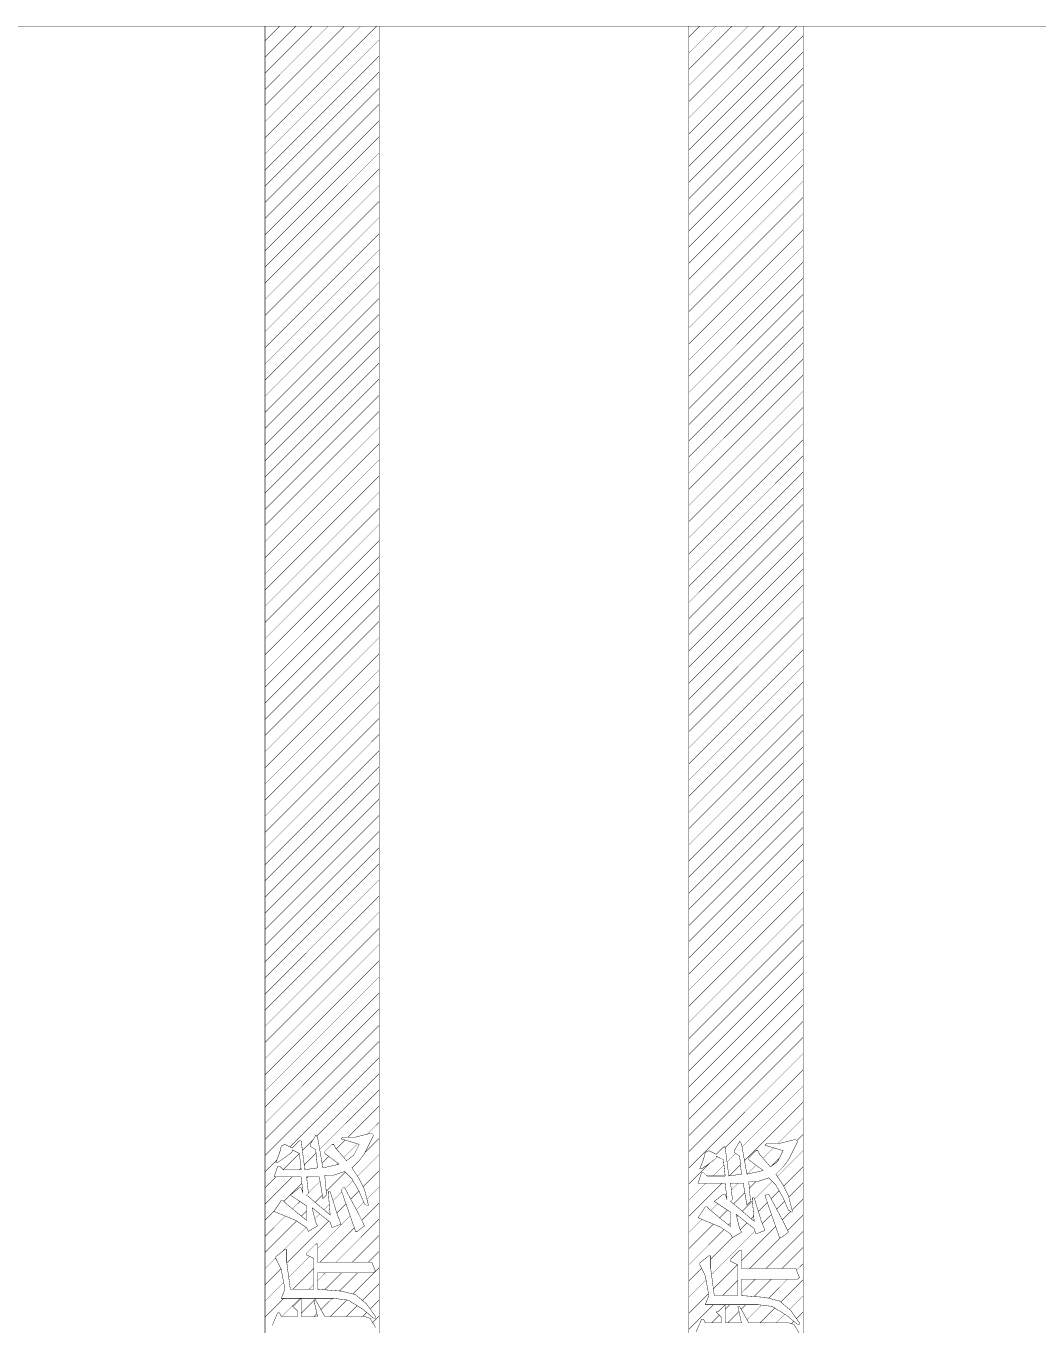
# Model space of a CAD drawing. Header units: millimetres. Extents: x 3362 to 3827, y -139 to 191.
# Drawn here: x 3458.38 to 3464.62, y 118.98 to 126.98 of the extents above; entities that cross this region are included whole.
import ezdxf

# ---------------------------------------------------------------- set-up
doc = ezdxf.new("R2010")
doc.units = ezdxf.units.MM
doc.header["$LTSCALE"] = 23.1
doc.layers.get('0').update_dxf_attribs({"linetype": 'CONTINUOUS'})

# ---------------------------------------------------------------- blocks, each defined once
blk = doc.blocks.new('PAD_R1')
at = {"const_width": 0.5}
blk.add_lwpolyline([(0.25, 0, 1), (-0.25, 0, 1)], format="xyb", close=True, dxfattribs=at)

msp = doc.modelspace()

# ---------------------------------------------------------------- linework, layer by layer
at = {"const_width": 0.00254}
for points in [[(3468.598, 126.9833), (3437.3405, 126.9833)], [(3464.168, 126.9833), (3458.8512, 126.9833)], [(3459.8512, 126.9833), (3459.8512, 113.3834)], [(3459.8512, 113.3834), (3459.8512, 126.9833)], [(3460.5396, 126.9833), (3459.8512, 126.2949)], [(3460.44, 126.9833), (3459.8512, 126.3945)], [(3460.3404, 126.9833), (3459.8512, 126.4941)], [(3460.2409, 126.9833), (3459.8512, 126.5936)], [(3460.1413, 126.9833), (3459.8512, 126.6932)], [(3460.0417, 126.9833), (3459.8512, 126.7928)], [(3459.9422, 126.9833), (3459.8512, 126.8923)], [(3460.5546, 126.9833), (3460.5546, 113.3834)], [(3460.5546, 126.9833), (3460.5546, 113.3834)], [(3462.4647, 113.3834), (3462.4647, 126.9833)], [(3462.4647, 113.3834), (3462.4647, 126.9833)], [(3463.1281, 126.9833), (3462.4647, 126.3198)], [(3463.0285, 126.9833), (3462.4647, 126.4194)], [(3462.929, 126.9833), (3462.4647, 126.519)], [(3462.8294, 126.9833), (3462.4647, 126.6185)], [(3462.7298, 126.9833), (3462.4647, 126.7181)], [(3462.6303, 126.9833), (3462.4647, 126.8177)], [(3462.5307, 126.9833), (3462.4647, 126.9172)], [(3463.168, 126.9833), (3463.168, 113.3834)], [(3463.168, 113.3834), (3463.168, 126.9833)], [(3460.5546, 126.8987), (3459.8512, 126.1956)], [(3463.168, 126.9236), (3462.4647, 126.2203)], [(3463.168, 126.824), (3462.4647, 126.1207)], [(3460.5546, 126.7994), (3459.8512, 126.0961)], [(3460.5546, 126.6998), (3459.8512, 125.9965)], [(3463.168, 126.7244), (3462.4647, 126.0211)], [(3460.5546, 126.6002), (3459.8512, 125.8969)], [(3463.168, 126.6249), (3462.4647, 125.9216)], [(3460.5546, 126.5007), (3459.8512, 125.7973)], [(3463.168, 126.5253), (3462.4647, 125.822)], [(3463.168, 126.4257), (3462.4647, 125.7224)], [(3460.5546, 126.4011), (3459.8512, 125.6978)], [(3460.5546, 126.3015), (3459.8512, 125.5982)], [(3463.168, 126.3262), (3462.4647, 125.6228)], [(3460.5546, 126.202), (3459.8512, 125.4986)], [(3463.168, 126.2266), (3462.4647, 125.5233)], [(3460.5546, 126.1024), (3459.8512, 125.3991)], [(3463.168, 126.127), (3462.4647, 125.4237)], [(3463.168, 126.0275), (3462.4647, 125.3241)], [(3460.5546, 126.0028), (3459.8512, 125.2995)], [(3460.5546, 125.9033), (3459.8512, 125.1999)], [(3463.168, 125.9279), (3462.4647, 125.2246)], [(3460.5546, 125.8037), (3459.8512, 125.1004)], [(3463.168, 125.8283), (3462.4647, 125.125)], [(3460.5546, 125.7041), (3459.8512, 125.0008)], [(3463.168, 125.7288), (3462.4647, 125.0254)], [(3463.168, 125.6292), (3462.4647, 124.9259)], [(3460.5546, 125.6046), (3459.8512, 124.9012)], [(3463.168, 125.5296), (3462.4647, 124.8263)], [(3460.5546, 125.505), (3459.8512, 124.8017)], [(3460.5546, 125.4054), (3459.8512, 124.7021)], [(3463.168, 125.4301), (3462.4647, 124.7267)], [(3460.5546, 125.3059), (3459.8512, 124.6025)], [(3463.168, 125.3305), (3462.4647, 124.6272)], [(3463.168, 125.2309), (3462.4647, 124.5276)], [(3460.5546, 125.2063), (3459.8512, 124.503)], [(3463.168, 125.1314), (3462.4647, 124.428)], [(3460.5546, 125.1067), (3459.8512, 124.4034)], [(3460.5546, 125.0072), (3459.8512, 124.3038)], [(3463.168, 125.0318), (3462.4647, 124.3285)], [(3460.5546, 124.9076), (3459.8512, 124.2043)], [(3463.168, 124.9322), (3462.4647, 124.2292)], [(3460.5546, 124.808), (3459.8512, 124.1047)], [(3463.168, 124.8329), (3462.4647, 124.1296)], [(3463.168, 124.7333), (3462.4647, 124.03)], [(3460.5546, 124.7084), (3459.8512, 124.0051)], [(3460.5546, 124.6089), (3459.8512, 123.9056)], [(3463.168, 124.6338), (3462.4647, 123.9304)], [(3460.5546, 124.5093), (3459.8512, 123.806)], [(3463.168, 124.5342), (3462.4647, 123.8309)], [(3460.5546, 124.4097), (3459.8512, 123.7064)], [(3463.168, 124.4346), (3462.4647, 123.7313)], [(3463.168, 124.3351), (3462.4647, 123.6317)], [(3460.5546, 124.3102), (3459.8512, 123.6069)], [(3460.5546, 124.2106), (3459.8512, 123.5073)], [(3463.168, 124.2355), (3462.4647, 123.5322)], [(3460.5546, 124.111), (3459.8512, 123.4077)], [(3463.168, 124.1359), (3462.4647, 123.4326)], [(3460.5546, 124.0115), (3459.8512, 123.3081)], [(3463.168, 124.0364), (3462.4647, 123.333)], [(3463.168, 123.9368), (3462.4647, 123.2335)], [(3460.5546, 123.9119), (3459.8512, 123.2086)], [(3460.5546, 123.8123), (3459.8512, 123.109)], [(3463.168, 123.8372), (3462.4647, 123.1339)], [(3460.5546, 123.7128), (3459.8512, 123.0094)], [(3463.168, 123.7377), (3462.4647, 123.0343)], [(3460.5546, 123.6132), (3459.8512, 122.9099)], [(3463.168, 123.6381), (3462.4647, 122.9348)], [(3463.168, 123.5385), (3462.4647, 122.8352)], [(3460.5546, 123.5136), (3459.8512, 122.8106)], [(3460.5546, 123.4143), (3459.8512, 122.711)], [(3463.168, 123.439), (3462.4647, 122.7356)], [(3460.5546, 123.3148), (3459.8512, 122.6114)], [(3463.168, 123.3394), (3462.4647, 122.6361)], [(3460.5546, 123.2152), (3459.8512, 122.5119)], [(3463.168, 123.2398), (3462.4647, 122.5365)], [(3463.168, 123.1403), (3462.4647, 122.4369)], [(3460.5546, 123.1156), (3459.8512, 122.4123)], [(3460.5546, 123.016), (3459.8512, 122.3127)], [(3463.168, 123.0407), (3462.4647, 122.3374)], [(3460.5546, 122.9165), (3459.8512, 122.2132)], [(3463.168, 122.9411), (3462.4647, 122.2378)], [(3460.5546, 122.8169), (3459.8512, 122.1136)], [(3463.168, 122.8415), (3462.4647, 122.1382)], [(3463.168, 122.742), (3462.4647, 122.0387)], [(3460.5546, 122.7173), (3459.8512, 122.014)], [(3460.5546, 122.6178), (3459.8512, 121.9144)], [(3463.168, 122.6424), (3462.4647, 121.9391)], [(3460.5546, 122.5182), (3459.8512, 121.8149)], [(3463.168, 122.5428), (3462.4647, 121.8395)], [(3460.5546, 122.4186), (3459.8512, 121.7153)], [(3463.168, 122.4433), (3462.4647, 121.74)], [(3463.168, 122.3437), (3462.4647, 121.6404)], [(3460.5546, 122.3191), (3459.8512, 121.6157)], [(3460.5546, 122.2195), (3459.8512, 121.5162)], [(3463.168, 122.2441), (3462.4647, 121.5408)], [(3460.5546, 122.1199), (3459.8512, 121.4166)], [(3463.168, 122.1446), (3462.4647, 121.4412)], [(3460.5546, 122.0204), (3459.8512, 121.317)], [(3463.168, 122.045), (3462.4647, 121.3417)], [(3463.168, 121.9454), (3462.4647, 121.2421)], [(3460.5546, 121.9208), (3459.8512, 121.2175)], [(3463.168, 121.8459), (3462.4647, 121.1425)], [(3460.5546, 121.8212), (3459.8512, 121.1179)], [(3460.5546, 121.7217), (3459.8512, 121.0183)], [(3463.168, 121.7463), (3462.4647, 121.043)], [(3460.5546, 121.6221), (3459.8512, 120.9188)], [(3463.168, 121.6467), (3462.4647, 120.9434)], [(3463.168, 121.5472), (3462.4647, 120.8438)], [(3460.5546, 121.5225), (3459.8512, 120.8192)], [(3463.168, 121.4476), (3462.4647, 120.7445)], [(3460.5546, 121.423), (3459.8512, 120.7196)], [(3460.5546, 121.3234), (3459.8512, 120.6201)], [(3463.168, 121.3483), (3462.4647, 120.645)], [(3460.5546, 121.2238), (3459.8512, 120.5205)], [(3463.168, 121.2487), (3462.4647, 120.5454)], [(3463.168, 121.1491), (3462.4647, 120.4458)], [(3460.5546, 121.1243), (3459.8512, 120.4209)], [(3463.168, 121.0496), (3462.4647, 120.3463)], [(3460.5546, 121.0247), (3459.8512, 120.3214)], [(3460.5546, 120.9251), (3459.8512, 120.2218)], [(3463.168, 120.95), (3462.4647, 120.2467)], [(3460.5546, 120.8256), (3459.8512, 120.1222)], [(3463.168, 120.8504), (3462.4647, 120.1471)], [(3460.5546, 120.726), (3459.8512, 120.0227)], [(3463.168, 120.7509), (3462.4647, 120.0475)], [(3463.168, 120.6513), (3462.4647, 119.948)], [(3460.5546, 120.6264), (3460.0049, 120.0768)], [(3460.5546, 120.5268), (3460.1698, 120.142)], [(3463.168, 120.5517), (3462.6884, 120.0722)], [(3460.5546, 120.4273), (3460.1883, 120.0613)], [(3463.168, 120.4522), (3462.7921, 120.0765)], [(3460.5546, 120.3277), (3460.3638, 120.137)], [(3463.168, 120.3526), (3462.807, 119.9917)], [(3463.168, 120.253), (3463.013, 120.0981)], [(3460.5546, 120.2281), (3460.4812, 120.155)], [(3459.9518, 120.0811), (3459.9742, 120.0923)], [(3459.9742, 120.0923), (3460.0186, 120.0699)], [(3460.0186, 120.0699), (3460.0633, 120.1146)], [(3460.0633, 120.1146), (3460.0745, 120.1146)], [(3460.0745, 120.1146), (3460.0969, 119.936)], [(3460.1459, 120.1184), (3460.0821, 120.0544)], [(3460.1304, 120.0923), (3460.1639, 120.1481)], [(3460.1304, 120.0811), (3460.1304, 120.0923)], [(3460.1639, 120.1481), (3460.1751, 120.137)], [(3460.1751, 120.137), (3460.2086, 119.9472)], [(3460.2195, 120.0475), (3460.2643, 120.0923)], [(3460.2643, 120.0923), (3460.2754, 120.0923)], [(3460.2754, 120.0923), (3460.2866, 120.0699)], [(3460.345, 120.1184), (3460.2914, 120.0646)], [(3460.3201, 120.1258), (3460.3313, 120.137)], [(3460.4319, 120.0923), (3460.3201, 120.1258)], [(3460.3313, 120.137), (3460.4095, 120.137)], [(3460.4217, 120.0953), (3460.3371, 120.011)], [(3460.3984, 120.0252), (3460.4319, 120.0923)], [(3460.4095, 120.137), (3460.4987, 120.1593)], [(3460.521, 120.1481), (3460.4652, 120.0364)], [(3460.5546, 120.1286), (3460.4682, 120.0422)], [(3460.4987, 120.1593), (3460.5099, 120.1593)], [(3460.5099, 120.1593), (3460.521, 120.1481)], [(3462.7438, 120.0534), (3462.7771, 120.1093)], [(3462.7771, 120.1093), (3462.7882, 120.0981)], [(3462.7882, 120.0981), (3462.8218, 119.9084)], [(3462.9335, 120.0869), (3462.9447, 120.0981)], [(3463.045, 120.0534), (3462.9335, 120.0869)], [(3462.9447, 120.0981), (3463.0227, 120.0981)], [(3463.0227, 120.0981), (3463.1121, 120.1204)], [(3463.1344, 120.1093), (3463.0786, 119.9978)], [(3463.1121, 120.1204), (3463.1233, 120.1204)], [(3463.1233, 120.1204), (3463.1344, 120.1093)], [(3463.168, 120.1535), (3463.1291, 120.1146)], [(3459.9183, 119.9807), (3459.9407, 120.0364)], [(3459.9407, 120.0364), (3459.9518, 120.0811)], [(3460.0075, 120.0364), (3459.963, 120.0031)], [(3460.0633, 120.0359), (3459.9638, 119.936)], [(3460.0186, 120.0475), (3460.0075, 120.0364)], [(3460.0633, 120.0364), (3460.0186, 120.0587)], [(3460.0186, 120.0587), (3460.0186, 120.0475)], [(3460.0745, 119.936), (3460.0633, 120.0364)], [(3460.166, 120.0387), (3460.0931, 119.966)], [(3460.1639, 120.0587), (3460.1304, 120.0811)], [(3460.1751, 119.9472), (3460.1639, 120.0587)], [(3460.2447, 120.0178), (3460.2033, 119.9764)], [(3460.2195, 120.0364), (3460.2195, 120.0475)], [(3460.309, 119.9696), (3460.2195, 120.0364)], [(3460.2866, 120.0699), (3460.3537, 119.9919)], [(3460.3537, 119.9919), (3460.3984, 120.0252)], [(3460.5546, 120.029), (3460.4212, 119.8959)], [(3460.4652, 120.0364), (3460.4319, 119.9919)], [(3462.5538, 119.9978), (3462.565, 120.0422)], [(3462.565, 120.0422), (3462.5873, 120.0534)], [(3462.5873, 120.0534), (3462.632, 120.031)], [(3462.632, 120.0089), (3462.6209, 119.9978)], [(3462.632, 120.031), (3462.6767, 120.0757)], [(3462.6767, 119.9978), (3462.632, 120.0199)], [(3462.632, 120.0199), (3462.632, 120.0089)], [(3462.6348, 120.0186), (3462.632, 120.0158)], [(3462.6767, 120.0757), (3462.6879, 120.0757)], [(3462.6879, 120.0757), (3462.7103, 119.8972)], [(3462.7524, 120.0366), (3462.6993, 119.9835)], [(3462.7438, 120.0422), (3462.7438, 120.0534)], [(3462.7771, 120.0199), (3462.7438, 120.0422)], [(3462.7882, 119.9084), (3462.7771, 120.0199)], [(3462.833, 120.0089), (3462.8777, 120.0534)], [(3462.833, 119.9978), (3462.833, 120.0089)], [(3462.8777, 120.0534), (3462.8888, 120.0534)], [(3462.8888, 120.0534), (3462.9, 120.031)], [(3462.9, 120.031), (3462.9671, 119.9531)], [(3462.9861, 120.0712), (3462.9213, 120.0064)], [(3463.0222, 120.0077), (3462.9691, 119.9546)], [(3463.168, 120.0539), (3463.0092, 119.8951)], [(3463.0115, 119.9866), (3463.045, 120.0534)], [(3459.9247, 119.9965), (3459.8512, 119.9231)], [(3459.9071, 119.8913), (3459.9295, 119.9584)], [(3459.9295, 119.9807), (3459.9183, 119.9807)], [(3459.963, 120.0031), (3459.9295, 119.9807)], [(3459.9295, 119.9584), (3459.9407, 119.9584)], [(3459.9407, 119.9584), (3459.963, 119.936)], [(3459.963, 119.936), (3460.0745, 119.936)], [(3460.0735, 119.9462), (3460.0631, 119.936)], [(3460.0969, 119.936), (3460.1751, 119.9472)], [(3460.1748, 119.9482), (3460.1738, 119.947)], [(3460.2086, 119.9472), (3460.309, 119.9696)], [(3460.3425, 119.9249), (3460.2754, 119.9025)], [(3460.3013, 119.9752), (3460.2919, 119.9658)], [(3460.3872, 119.8802), (3460.3425, 119.9249)], [(3460.4319, 119.9919), (3460.3872, 119.9472)], [(3460.3872, 119.9472), (3460.4319, 119.8802)], [(3460.5546, 119.9297), (3460.4563, 119.8311)], [(3462.5929, 119.9767), (3462.4647, 119.8484)], [(3462.5315, 119.9419), (3462.5538, 119.9978)], [(3462.5426, 119.9419), (3462.5315, 119.9419)], [(3462.5762, 119.9642), (3462.5426, 119.9419)], [(3462.6209, 119.9978), (3462.5762, 119.9642)], [(3462.6803, 119.9645), (3462.613, 119.8972)], [(3462.6879, 119.8972), (3462.6767, 119.9978)], [(3462.7824, 119.967), (3462.7128, 119.8977)], [(3462.8218, 119.9084), (3462.9224, 119.9307)], [(3462.8784, 119.9635), (3462.8236, 119.9089)], [(3462.9224, 119.9307), (3462.833, 119.9978)], [(3462.9671, 119.9531), (3463.0115, 119.9866)], [(3463.045, 119.9531), (3463.0003, 119.9084)], [(3463.0786, 119.9978), (3463.045, 119.9531)], [(3463.168, 119.9543), (3463.0483, 119.8347)], [(3460.0186, 119.8913), (3459.8512, 119.724)], [(3459.9191, 119.8913), (3459.8512, 119.8235)], [(3460.0745, 119.8913), (3459.9071, 119.8913)], [(3460.0788, 119.8522), (3459.9678, 119.7412)], [(3460.0857, 119.7908), (3460.0745, 119.8913)], [(3460.1863, 119.8913), (3460.108, 119.8913)], [(3460.108, 119.8913), (3460.1192, 119.7908)], [(3460.1182, 119.8913), (3460.1091, 119.8822)], [(3460.1906, 119.8644), (3460.119, 119.7928)], [(3460.2086, 119.7575), (3460.1863, 119.8913)], [(3460.2195, 119.9025), (3460.2307, 119.7796)], [(3460.2754, 119.9025), (3460.2195, 119.9025)], [(3460.2289, 119.9025), (3460.2203, 119.8941)], [(3460.3465, 119.9208), (3460.2287, 119.8029)], [(3460.3938, 119.8685), (3460.345, 119.8195)], [(3460.4319, 119.8019), (3460.3872, 119.8802)], [(3460.4319, 119.8802), (3460.4652, 119.8131)], [(3462.5683, 119.8525), (3462.4647, 119.7488)], [(3462.6679, 119.8525), (3462.4647, 119.6493)], [(3462.5203, 119.8525), (3462.5426, 119.9195)], [(3462.6879, 119.8525), (3462.5203, 119.8525)], [(3462.5426, 119.9195), (3462.5538, 119.9195)], [(3462.5538, 119.9195), (3462.5762, 119.8972)], [(3462.5762, 119.8972), (3462.6879, 119.8972)], [(3462.6991, 119.7521), (3462.6879, 119.8525)], [(3462.7103, 119.8972), (3462.7882, 119.9084)], [(3462.7994, 119.8525), (3462.7214, 119.8525)], [(3462.7214, 119.8525), (3462.7326, 119.7521)], [(3462.7674, 119.8525), (3462.726, 119.8111)], [(3462.8218, 119.7186), (3462.7994, 119.8525)], [(3462.8888, 119.8637), (3462.833, 119.8637)], [(3462.833, 119.8637), (3462.8441, 119.741)], [(3462.8782, 119.8637), (3462.8368, 119.8223)], [(3462.978, 119.8639), (3462.869, 119.7549)], [(3462.9559, 119.886), (3462.8888, 119.8637)], [(3463.0003, 119.8413), (3462.9559, 119.886)], [(3463.0003, 119.9084), (3463.045, 119.8413)], [(3463.168, 119.8548), (3463.0803, 119.7671)], [(3460.0075, 119.7796), (3460.0633, 119.8243)], [(3460.108, 119.7128), (3460.0075, 119.7796)], [(3460.0633, 119.8243), (3460.0745, 119.8243)], [(3460.0745, 119.8243), (3460.0857, 119.7908)], [(3460.1192, 119.7908), (3460.108, 119.7796)], [(3460.108, 119.7796), (3460.2531, 119.6569)], [(3460.2048, 119.7791), (3460.1609, 119.7349)], [(3460.2307, 119.7796), (3460.2086, 119.7575)], [(3460.2419, 119.8019), (3460.2531, 119.8019)], [(3460.2419, 119.7908), (3460.2419, 119.8019)], [(3460.2531, 119.6569), (3460.2419, 119.7908)], [(3460.2531, 119.8019), (3460.2978, 119.6569)], [(3460.325, 119.7994), (3460.2706, 119.7453)], [(3460.3201, 119.8131), (3460.3313, 119.8243)], [(3460.4095, 119.5563), (3460.3201, 119.8131)], [(3460.3313, 119.8243), (3460.3425, 119.8243)], [(3460.3425, 119.8243), (3460.4319, 119.6569)], [(3460.4301, 119.805), (3460.3796, 119.7547)], [(3460.4652, 119.724), (3460.4319, 119.8019)], [(3460.4652, 119.8131), (3460.4875, 119.724)], [(3460.5546, 119.8301), (3460.4799, 119.7552)], [(3462.6209, 119.741), (3462.6767, 119.7854)], [(3462.6767, 119.7854), (3462.6879, 119.7854)], [(3462.6879, 119.7854), (3462.6991, 119.7521)], [(3462.6958, 119.7808), (3462.691, 119.776)], [(3462.8091, 119.7946), (3462.7397, 119.7252)], [(3462.9335, 119.7745), (3462.9447, 119.7854)], [(3463.0227, 119.5177), (3462.9335, 119.7745)], [(3462.9447, 119.7854), (3462.9559, 119.7854)], [(3462.9559, 119.7854), (3463.045, 119.618)], [(3463.0202, 119.8068), (3462.9709, 119.7572)], [(3463.045, 119.7633), (3463.0003, 119.8413)], [(3463.045, 119.8413), (3463.0786, 119.7745)], [(3463.0786, 119.7745), (3463.1009, 119.6851)], [(3459.9071, 119.6792), (3459.9518, 119.7463)], [(3459.9518, 119.7463), (3459.963, 119.7463)], [(3459.963, 119.7463), (3459.9851, 119.724)], [(3459.9851, 119.724), (3460.108, 119.6234)], [(3460.0666, 119.7402), (3460.0209, 119.6947)], [(3460.108, 119.6234), (3460.108, 119.7128)], [(3460.2531, 119.6122), (3460.1416, 119.7016)], [(3460.1416, 119.7016), (3460.1639, 119.6122)], [(3460.2477, 119.7222), (3460.2147, 119.6894)], [(3460.3506, 119.7255), (3460.294, 119.6691)], [(3460.4603, 119.7356), (3460.4144, 119.6897)], [(3460.5546, 119.7306), (3460.4481, 119.6241)], [(3460.4875, 119.7128), (3460.4652, 119.724)], [(3460.4875, 119.724), (3460.4875, 119.7128)], [(3462.5203, 119.6404), (3462.565, 119.7074)], [(3462.565, 119.7074), (3462.5762, 119.7074)], [(3462.5762, 119.7074), (3462.5985, 119.6851)], [(3462.5985, 119.6851), (3462.7214, 119.5845)], [(3462.6419, 119.727), (3462.5993, 119.6843)], [(3462.7214, 119.6739), (3462.6209, 119.741)], [(3462.7016, 119.6871), (3462.6541, 119.6396)], [(3462.7326, 119.7521), (3462.7214, 119.741)], [(3462.7214, 119.741), (3462.8665, 119.618)], [(3462.8561, 119.7422), (3462.7936, 119.6798)], [(3462.8441, 119.741), (3462.8218, 119.7186)], [(3462.8553, 119.7633), (3462.8665, 119.7633)], [(3462.8553, 119.7521), (3462.8553, 119.7633)], [(3462.8665, 119.618), (3462.8553, 119.7521)], [(3462.8665, 119.7633), (3462.9112, 119.618)], [(3462.9475, 119.7339), (3462.8924, 119.6787)], [(3463.0544, 119.7412), (3463.0054, 119.6925)], [(3463.0786, 119.6851), (3463.045, 119.7633)], [(3463.1009, 119.6739), (3463.0786, 119.6851)], [(3463.168, 119.7552), (3463.1004, 119.6876)], [(3463.1009, 119.6851), (3463.1009, 119.6739)], [(3459.9092, 119.6826), (3459.8512, 119.6244)], [(3459.9765, 119.6503), (3459.8512, 119.5248)], [(3460.0461, 119.6201), (3459.8512, 119.4252)], [(3460.041, 119.6234), (3459.9071, 119.6792)], [(3460.2444, 119.6193), (3459.9859, 119.361)], [(3460.108, 119.5787), (3460.041, 119.6234)], [(3460.108, 119.682), (3460.0758, 119.6498)], [(3460.1891, 119.6635), (3460.1586, 119.6333)], [(3460.1639, 119.6122), (3460.1751, 119.5898)], [(3460.3763, 119.6518), (3460.1751, 119.4504)], [(3460.2643, 119.5787), (3460.2531, 119.6122)], [(3460.5546, 119.631), (3460.2904, 119.3666)], [(3460.2978, 119.6569), (3460.3201, 119.601)], [(3460.4319, 119.6569), (3460.4652, 119.5898)], [(3462.5452, 119.6302), (3462.4647, 119.5497)], [(3462.6544, 119.5845), (3462.5203, 119.6404)], [(3462.7214, 119.6074), (3462.7087, 119.5949)], [(3462.7214, 119.5845), (3462.7214, 119.6739)], [(3462.8665, 119.5733), (3462.7547, 119.6627)], [(3462.7547, 119.6627), (3462.7771, 119.5733)], [(3462.7669, 119.6531), (3462.7593, 119.6452)], [(3462.8223, 119.6086), (3462.7804, 119.567)], [(3462.8637, 119.6503), (3462.8477, 119.634)], [(3462.9112, 119.618), (3462.9335, 119.5622)], [(3462.9732, 119.6599), (3462.9168, 119.6038)], [(3463.0913, 119.6787), (3463.0402, 119.6274)], [(3463.045, 119.618), (3463.0786, 119.551)], [(3463.168, 119.6556), (3463.0735, 119.5611)], [(3460.1058, 119.5802), (3459.9549, 119.4296)], [(3460.1192, 119.5563), (3460.108, 119.5787)], [(3460.1751, 119.5898), (3460.1192, 119.5563)], [(3460.4019, 119.5779), (3460.1908, 119.3666)], [(3460.3201, 119.601), (3460.2643, 119.5787)], [(3460.5546, 119.5314), (3460.39, 119.3666)], [(3460.4207, 119.5563), (3460.4095, 119.5563)], [(3460.4652, 119.5898), (3460.4207, 119.5563)], [(3462.6153, 119.6008), (3462.4647, 119.4501)], [(3462.6808, 119.567), (3462.4647, 119.3506)], [(3462.8716, 119.5583), (3462.6036, 119.2904)], [(3462.7214, 119.5401), (3462.6544, 119.5845)], [(3462.7326, 119.5177), (3462.7214, 119.5401)], [(3462.7882, 119.551), (3462.7326, 119.5177)], [(3462.7771, 119.5733), (3462.7882, 119.551)], [(3462.9988, 119.5863), (3462.7882, 119.3757)], [(3462.8777, 119.5401), (3462.8665, 119.5733)], [(3462.9335, 119.5622), (3462.8777, 119.5401)], [(3463.168, 119.5561), (3462.9396, 119.3277)], [(3463.0786, 119.551), (3463.0339, 119.5177)], [(3459.9183, 119.4001), (3459.9742, 119.4448)], [(3459.9742, 119.4448), (3459.9851, 119.4448)], [(3459.9851, 119.4448), (3459.9851, 119.3666)], [(3460.108, 119.4225), (3460.1639, 119.4783)], [(3460.1639, 119.4783), (3460.1751, 119.4783)], [(3460.1751, 119.4783), (3460.1751, 119.3666)], [(3462.7321, 119.5185), (3462.5985, 119.3849)], [(3463.0298, 119.5177), (3462.8401, 119.3277)], [(3463.0339, 119.5177), (3463.0227, 119.5177)], [(3463.168, 119.4565), (3463.0392, 119.3277)], [(3459.9183, 119.3927), (3459.8512, 119.3259)], [(3459.9183, 119.3889), (3459.9183, 119.4001)], [(3459.9518, 119.3219), (3459.9183, 119.3889)], [(3459.9851, 119.3666), (3460.0075, 119.1992)], [(3460.1266, 119.4021), (3459.9978, 119.2731)], [(3460.108, 119.4113), (3460.108, 119.4225)], [(3460.1527, 119.3889), (3460.108, 119.4113)], [(3460.1527, 119.1992), (3460.1527, 119.3889)], [(3460.1751, 119.3666), (3460.5099, 119.3666)], [(3460.5546, 119.4319), (3460.4895, 119.3666)], [(3460.5099, 119.3666), (3460.5322, 119.3109)], [(3462.5315, 119.3612), (3462.5873, 119.4059)], [(3462.5873, 119.4059), (3462.5985, 119.4059)], [(3462.5985, 119.4059), (3462.5985, 119.3277)], [(3462.7214, 119.3836), (3462.7771, 119.4395)], [(3462.7214, 119.3724), (3462.7214, 119.3836)], [(3462.7659, 119.3501), (3462.7214, 119.3724)], [(3462.7771, 119.4395), (3462.7882, 119.4395)], [(3462.7882, 119.4395), (3462.7882, 119.3277)], [(3459.9501, 119.3252), (3459.8512, 119.2264)], [(3459.9742, 119.1992), (3459.9518, 119.3219)], [(3460.1527, 119.3285), (3460.0232, 119.1992)], [(3460.2234, 119.2998), (3460.1751, 119.2513)], [(3460.521, 119.2998), (3460.1751, 119.2998)], [(3460.1751, 119.2998), (3460.1751, 119.1992)], [(3460.3229, 119.2998), (3460.219, 119.1959)], [(3460.4225, 119.2998), (3460.3115, 119.1888)], [(3460.5546, 119.3323), (3460.3923, 119.17)], [(3460.5322, 119.3109), (3460.521, 119.2998)], [(3462.5424, 119.3287), (3462.4647, 119.251)], [(3462.5315, 119.3501), (3462.5315, 119.3612)], [(3462.565, 119.2833), (3462.5315, 119.3501)], [(3462.5985, 119.3277), (3462.6209, 119.1603)], [(3462.7639, 119.3511), (3462.6153, 119.2025)], [(3462.7659, 119.1603), (3462.7659, 119.3501)], [(3462.7882, 119.3277), (3463.1233, 119.3277)], [(3463.1233, 119.3277), (3463.1456, 119.2721)], [(3463.168, 119.3569), (3463.1276, 119.3168)], [(3459.9663, 119.2419), (3459.8512, 119.1268)], [(3460.1527, 119.2289), (3460.1228, 119.1992)], [(3460.5546, 119.2327), (3460.4522, 119.1301)], [(3462.5698, 119.2566), (3462.4647, 119.1514)], [(3462.5873, 119.1603), (3462.565, 119.2833)], [(3462.7659, 119.2538), (3462.6727, 119.1603)], [(3463.1344, 119.2609), (3462.7882, 119.2609)], [(3462.8726, 119.2609), (3462.7882, 119.1766)], [(3462.7882, 119.2609), (3462.7882, 119.1603)], [(3462.9721, 119.2609), (3462.8657, 119.1545)], [(3463.0717, 119.2609), (3462.9549, 119.1438)], [(3463.168, 119.2574), (3463.0308, 119.1202)], [(3463.1456, 119.2721), (3463.1344, 119.2609)], [(3459.9676, 119.1433), (3459.8512, 119.0272)], [(3459.9518, 119.1433), (3459.9742, 119.1992)], [(3460.2754, 119.1433), (3459.9518, 119.1433)], [(3460.0075, 119.1992), (3460.1527, 119.1992)], [(3460.0671, 119.1433), (3460.0224, 119.0986)], [(3460.0298, 119.0986), (3460.0745, 119.1433)], [(3460.0745, 119.1433), (3460.0745, 119.0318)], [(3460.1533, 119.1298), (3460.0745, 119.0514)], [(3460.1751, 119.0318), (3460.1527, 119.1321)], [(3460.1527, 119.1321), (3460.1639, 119.1321)], [(3460.1667, 119.1433), (3460.1555, 119.1321)], [(3460.1639, 119.1321), (3460.2195, 119.0318)], [(3460.1751, 119.1992), (3460.3201, 119.188)], [(3460.2663, 119.1433), (3460.1964, 119.0737)], [(3460.3557, 119.1334), (3460.2541, 119.0318)], [(3460.3648, 119.1321), (3460.2754, 119.1433)], [(3460.3201, 119.188), (3460.4095, 119.1657)], [(3460.454, 119.0765), (3460.3648, 119.1321)], [(3460.4095, 119.1657), (3460.4763, 119.1098)], [(3460.5546, 119.1331), (3460.4992, 119.0778)], [(3462.5853, 119.1725), (3462.4647, 119.0519)], [(3462.565, 119.1044), (3462.5873, 119.1603)], [(3462.6209, 119.1603), (3462.7659, 119.1603)], [(3462.7882, 119.1603), (3462.9335, 119.1492)], [(3462.9335, 119.1492), (3463.0227, 119.1268)], [(3463.0227, 119.1268), (3463.0897, 119.0712)], [(3463.168, 119.1578), (3463.0852, 119.075)], [(3459.8959, 118.9759), (3459.9295, 119.0542)], [(3459.9295, 119.0542), (3459.9407, 119.0542)], [(3459.9407, 119.0542), (3459.9518, 119.0318)], [(3460.0207, 119.0968), (3459.9554, 119.0318)], [(3460.0522, 119.0653), (3460.0186, 119.0986)], [(3460.0186, 119.0986), (3460.0298, 119.0986)], [(3460.0522, 119.0318), (3460.0522, 119.0653)], [(3460.1713, 119.0486), (3460.1545, 119.0318)], [(3460.4197, 119.0978), (3460.3537, 119.0318)], [(3460.4779, 119.0564), (3460.4532, 119.0318)], [(3460.521, 119.0206), (3460.454, 119.0765)], [(3460.4763, 119.1098), (3460.5322, 119.0318)], [(3462.6168, 119.1044), (3462.4647, 118.9523)], [(3462.8888, 119.1044), (3462.565, 119.1044)], [(3462.632, 119.06), (3462.6432, 119.06)], [(3462.6656, 119.0265), (3462.632, 119.06)], [(3462.6432, 119.06), (3462.6879, 119.1044)], [(3462.7164, 119.1044), (3462.6879, 119.076)], [(3462.6879, 119.1044), (3462.6879, 118.9929)], [(3462.773, 119.0618), (3462.7044, 118.9929)], [(3462.7659, 119.0933), (3462.7771, 119.0933)], [(3462.7882, 118.9929), (3462.7659, 119.0933)], [(3462.7771, 119.0933), (3462.833, 118.9929)], [(3462.8159, 119.1044), (3462.787, 119.0757)], [(3462.9125, 119.1017), (3462.8225, 119.0117)], [(3462.9782, 119.0933), (3462.8888, 119.1044)], [(3462.994, 119.0834), (3462.9033, 118.9929)], [(3463.0674, 119.0376), (3462.9782, 119.0933)], [(3463.0552, 119.0453), (3463.0029, 118.9929)], [(3463.0897, 119.0712), (3463.1456, 118.9929)], [(3463.168, 119.0582), (3463.1276, 119.0181)], [(3459.9518, 119.0318), (3460.0522, 119.0318)], [(3460.0745, 119.0318), (3460.1751, 119.0318)], [(3460.2195, 119.0318), (3460.4652, 119.0318)], [(3460.4652, 119.0318), (3460.4987, 119.0206)], [(3460.4987, 119.0206), (3460.5322, 118.9647)], [(3460.5546, 119.0336), (3460.5149, 118.9937)], [(3460.5322, 119.0206), (3460.521, 119.0206)], [(3460.5322, 119.0318), (3460.5322, 119.0206)], [(3462.5094, 118.9371), (3462.5426, 119.0153)], [(3462.5426, 119.0153), (3462.5538, 119.0153)], [(3462.5538, 119.0153), (3462.565, 118.9929)], [(3462.565, 118.9929), (3462.6656, 118.9929)], [(3462.6519, 119.0399), (3462.6049, 118.9929)], [(3462.6656, 118.9929), (3462.6656, 119.0265)], [(3462.6879, 118.9929), (3462.7882, 118.9929)], [(3462.833, 118.9929), (3463.0786, 118.9929)], [(3463.1344, 118.9818), (3463.0674, 119.0376)], [(3463.0786, 118.9929), (3463.1121, 118.9818)], [(3463.1108, 119.0013), (3463.0966, 118.9868)], [(3463.1121, 118.9818), (3463.1456, 118.9259)], [(3463.1456, 118.9818), (3463.1344, 118.9818)], [(3463.1456, 118.9929), (3463.1456, 118.9818)]]:
    msp.add_lwpolyline(points, dxfattribs=at)

# ---------------------------------------------------------------- block references
at = {"xscale": 0.00254, "yscale": 0.00254}
for p in [(3458.8512, 126.9833), (3459.8512, 126.9833), (3459.8512, 126.9833), (3459.9422, 126.9833), (3460.0417, 126.9833), (3460.1413, 126.9833), (3460.2409, 126.9833), (3460.3404, 126.9833), (3460.44, 126.9833), (3460.5396, 126.9833), (3460.5546, 126.9833), (3460.5546, 126.9833), (3462.4647, 126.9833), (3462.4647, 126.9833), (3462.5307, 126.9833), (3462.6303, 126.9833), (3462.7298, 126.9833), (3462.8294, 126.9833), (3462.929, 126.9833), (3463.0285, 126.9833), (3463.1281, 126.9833), (3463.168, 126.9833), (3463.168, 126.9833), (3464.168, 126.9833), (3459.8512, 126.8923), (3460.5546, 126.8987), (3462.4647, 126.9172), (3463.168, 126.9236), (3462.4647, 126.8177), (3463.168, 126.824), (3459.8512, 126.7928), (3460.5546, 126.7994), (3459.8512, 126.6932), (3460.5546, 126.6998), (3462.4647, 126.7181), (3463.168, 126.7244), (3459.8512, 126.5936), (3460.5546, 126.6002), (3462.4647, 126.6185), (3463.168, 126.6249), (3459.8512, 126.4941), (3460.5546, 126.5007), (3462.4647, 126.519), (3463.168, 126.5253), (3462.4647, 126.4194), (3463.168, 126.4257), (3459.8512, 126.3945), (3460.5546, 126.4011), (3459.8512, 126.2949), (3460.5546, 126.3015), (3462.4647, 126.3198), (3463.168, 126.3262), (3459.8512, 126.1956), (3460.5546, 126.202), (3462.4647, 126.2203), (3463.168, 126.2266), (3459.8512, 126.0961), (3460.5546, 126.1024), (3462.4647, 126.1207), (3463.168, 126.127), (3462.4647, 126.0211), (3463.168, 126.0275), (3459.8512, 125.9965), (3460.5546, 126.0028), (3459.8512, 125.8969), (3460.5546, 125.9033), (3462.4647, 125.9216), (3463.168, 125.9279), (3459.8512, 125.7973), (3460.5546, 125.8037), (3462.4647, 125.822), (3463.168, 125.8283), (3459.8512, 125.6978), (3460.5546, 125.7041), (3462.4647, 125.7224), (3463.168, 125.7288), (3462.4647, 125.6228), (3463.168, 125.6292), (3459.8512, 125.5982), (3460.5546, 125.6046), (3463.168, 125.5296), (3459.8512, 125.4986), (3460.5546, 125.505), (3462.4647, 125.5233), (3459.8512, 125.3991), (3460.5546, 125.4054), (3462.4647, 125.4237), (3463.168, 125.4301), (3459.8512, 125.2995), (3460.5546, 125.3059), (3462.4647, 125.3241), (3463.168, 125.3305), (3462.4647, 125.2246), (3463.168, 125.2309), (3459.8512, 125.1999), (3460.5546, 125.2063), (3463.168, 125.1314), (3459.8512, 125.1004), (3460.5546, 125.1067), (3462.4647, 125.125), (3459.8512, 125.0008), (3460.5546, 125.0072), (3462.4647, 125.0254), (3463.168, 125.0318), (3459.8512, 124.9012), (3460.5546, 124.9076), (3462.4647, 124.9259), (3463.168, 124.9322), (3460.5546, 124.808), (3462.4647, 124.8263), (3463.168, 124.8329), (3459.8512, 124.8017), (3463.168, 124.7333), (3459.8512, 124.7021), (3460.5546, 124.7084), (3462.4647, 124.7267), (3459.8512, 124.6025), (3460.5546, 124.6089), (3462.4647, 124.6272), (3463.168, 124.6338), (3459.8512, 124.503), (3460.5546, 124.5093), (3462.4647, 124.5276), (3463.168, 124.5342), (3460.5546, 124.4097), (3462.4647, 124.428), (3463.168, 124.4346), (3459.8512, 124.4034), (3462.4647, 124.3285), (3463.168, 124.3351), (3459.8512, 124.3038), (3460.5546, 124.3102), (3459.8512, 124.2043), (3460.5546, 124.2106), (3462.4647, 124.2292), (3463.168, 124.2355), (3459.8512, 124.1047), (3460.5546, 124.111), (3462.4647, 124.1296), (3463.168, 124.1359), (3460.5546, 124.0115), (3462.4647, 124.03), (3463.168, 124.0364), (3459.8512, 124.0051), (3462.4647, 123.9304), (3463.168, 123.9368), (3459.8512, 123.9056), (3460.5546, 123.9119), (3459.8512, 123.806), (3460.5546, 123.8123), (3462.4647, 123.8309), (3463.168, 123.8372), (3459.8512, 123.7064), (3460.5546, 123.7128), (3462.4647, 123.7313), (3463.168, 123.7377), (3459.8512, 123.6069), (3460.5546, 123.6132), (3462.4647, 123.6317), (3463.168, 123.6381), (3462.4647, 123.5322), (3463.168, 123.5385), (3459.8512, 123.5073), (3460.5546, 123.5136), (3459.8512, 123.4077), (3460.5546, 123.4143), (3462.4647, 123.4326), (3463.168, 123.439), (3459.8512, 123.3081), (3460.5546, 123.3148), (3462.4647, 123.333), (3463.168, 123.3394), (3459.8512, 123.2086), (3460.5546, 123.2152), (3462.4647, 123.2335), (3463.168, 123.2398), (3462.4647, 123.1339), (3463.168, 123.1403), (3459.8512, 123.109), (3460.5546, 123.1156), (3459.8512, 123.0094), (3460.5546, 123.016), (3462.4647, 123.0343), (3463.168, 123.0407), (3459.8512, 122.9099), (3460.5546, 122.9165), (3462.4647, 122.9348), (3463.168, 122.9411), (3459.8512, 122.8106), (3460.5546, 122.8169), (3462.4647, 122.8352), (3463.168, 122.8415), (3462.4647, 122.7356), (3463.168, 122.742), (3459.8512, 122.711), (3460.5546, 122.7173), (3459.8512, 122.6114), (3460.5546, 122.6178), (3462.4647, 122.6361), (3463.168, 122.6424), (3459.8512, 122.5119), (3460.5546, 122.5182), (3462.4647, 122.5365), (3463.168, 122.5428), (3459.8512, 122.4123), (3460.5546, 122.4186), (3462.4647, 122.4369), (3463.168, 122.4433), (3462.4647, 122.3374), (3463.168, 122.3437), (3459.8512, 122.3127), (3460.5546, 122.3191), (3459.8512, 122.2132), (3460.5546, 122.2195), (3462.4647, 122.2378), (3463.168, 122.2441), (3459.8512, 122.1136), (3460.5546, 122.1199), (3462.4647, 122.1382), (3463.168, 122.1446), (3459.8512, 122.014), (3460.5546, 122.0204), (3462.4647, 122.0387), (3463.168, 122.045), (3462.4647, 121.9391), (3463.168, 121.9454), (3459.8512, 121.9144), (3460.5546, 121.9208), (3463.168, 121.8459), (3459.8512, 121.8149), (3460.5546, 121.8212), (3462.4647, 121.8395), (3459.8512, 121.7153), (3460.5546, 121.7217), (3462.4647, 121.74), (3463.168, 121.7463), (3459.8512, 121.6157), (3460.5546, 121.6221), (3462.4647, 121.6404), (3463.168, 121.6467), (3462.4647, 121.5408), (3463.168, 121.5472), (3459.8512, 121.5162), (3460.5546, 121.5225), (3463.168, 121.4476), (3459.8512, 121.4166), (3460.5546, 121.423), (3462.4647, 121.4412), (3459.8512, 121.317), (3460.5546, 121.3234), (3462.4647, 121.3417), (3463.168, 121.3483), (3459.8512, 121.2175), (3460.5546, 121.2238), (3462.4647, 121.2421), (3463.168, 121.2487), (3462.4647, 121.1425), (3463.168, 121.1491), (3459.8512, 121.1179), (3460.5546, 121.1243), (3463.168, 121.0496), (3459.8512, 121.0183), (3460.5546, 121.0247), (3462.4647, 121.043), (3459.8512, 120.9188), (3460.5546, 120.9251), (3462.4647, 120.9434), (3463.168, 120.95), (3459.8512, 120.8192), (3460.5546, 120.8256), (3462.4647, 120.8438), (3463.168, 120.8504), (3460.5546, 120.726), (3462.4647, 120.7445), (3463.168, 120.7509), (3459.8512, 120.7196), (3462.4647, 120.645), (3463.168, 120.6513), (3459.8512, 120.6201), (3460.5546, 120.6264), (3459.8512, 120.5205), (3460.5546, 120.5268), (3462.4647, 120.5454), (3463.168, 120.5517), (3459.8512, 120.4209), (3460.5546, 120.4273), (3462.4647, 120.4458), (3463.168, 120.4522), (3460.5546, 120.3277), (3462.4647, 120.3463), (3463.168, 120.3526), (3459.8512, 120.3214), (3462.4647, 120.2467), (3463.168, 120.253), (3459.8512, 120.2218), (3460.5546, 120.2281), (3459.8512, 120.1222), (3459.9742, 120.0923), (3459.9742, 120.0923), (3460.0633, 120.1146), (3460.0633, 120.1146), (3460.0745, 120.1146), (3460.0745, 120.1146), (3460.1304, 120.0923), (3460.1304, 120.0923), (3460.1459, 120.1184), (3460.1639, 120.1481), (3460.1639, 120.1481), (3460.1698, 120.142), (3460.1751, 120.137), (3460.1751, 120.137), (3460.2643, 120.0923), (3460.2643, 120.0923), (3460.2754, 120.0923), (3460.2754, 120.0923), (3460.3201, 120.1258), (3460.3201, 120.1258), (3460.3313, 120.137), (3460.3313, 120.137), (3460.345, 120.1184), (3460.3638, 120.137), (3460.4095, 120.137), (3460.4095, 120.137), (3460.4217, 120.0953), (3460.4319, 120.0923), (3460.4319, 120.0923), (3460.4812, 120.155), (3460.4987, 120.1593), (3460.4987, 120.1593), (3460.5099, 120.1593), (3460.5099, 120.1593), (3460.521, 120.1481), (3460.521, 120.1481), (3460.5546, 120.1286), (3462.4647, 120.1471), (3462.7771, 120.1093), (3462.7771, 120.1093), (3462.7882, 120.0981), (3462.7882, 120.0981), (3462.9335, 120.0869), (3462.9335, 120.0869), (3462.9447, 120.0981), (3462.9447, 120.0981), (3463.013, 120.0981), (3463.0227, 120.0981), (3463.0227, 120.0981), (3463.1121, 120.1204), (3463.1121, 120.1204), (3463.1233, 120.1204), (3463.1233, 120.1204), (3463.1291, 120.1146), (3463.1344, 120.1093), (3463.1344, 120.1093), (3463.168, 120.1535), (3459.8512, 120.0227), (3459.9407, 120.0364), (3459.9407, 120.0364), (3459.9518, 120.0811), (3459.9518, 120.0811), (3460.0049, 120.0768), (3460.0075, 120.0364), (3460.0075, 120.0364), (3460.0186, 120.0699), (3460.0186, 120.0699), (3460.0186, 120.0587), (3460.0186, 120.0587), (3460.0186, 120.0475), (3460.0186, 120.0475), (3460.0633, 120.0364), (3460.0633, 120.0364), (3460.0633, 120.0359), (3460.0821, 120.0544), (3460.1304, 120.0811), (3460.1304, 120.0811), (3460.1639, 120.0587), (3460.1639, 120.0587), (3460.166, 120.0387), (3460.1883, 120.0613), (3460.2195, 120.0475), (3460.2195, 120.0475), (3460.2195, 120.0364), (3460.2195, 120.0364), (3460.2447, 120.0178), (3460.2866, 120.0699), (3460.2866, 120.0699), (3460.2914, 120.0646), (3460.3371, 120.011), (3460.3984, 120.0252), (3460.3984, 120.0252), (3460.4652, 120.0364), (3460.4652, 120.0364), (3460.4682, 120.0422), (3460.5546, 120.029), (3462.4647, 120.0475), (3462.565, 120.0422), (3462.565, 120.0422), (3462.5873, 120.0534), (3462.5873, 120.0534), (3462.632, 120.031), (3462.632, 120.031), (3462.632, 120.0199), (3462.632, 120.0199), (3462.632, 120.0158), (3462.632, 120.0089), (3462.632, 120.0089), (3462.6348, 120.0186), (3462.6767, 120.0757), (3462.6767, 120.0757), (3462.6879, 120.0757), (3462.6879, 120.0757), (3462.6884, 120.0722), (3462.7438, 120.0534), (3462.7438, 120.0534), (3462.7438, 120.0422), (3462.7438, 120.0422), (3462.7524, 120.0366), (3462.7771, 120.0199), (3462.7771, 120.0199), (3462.7921, 120.0765), (3462.833, 120.0089), (3462.833, 120.0089), (3462.8777, 120.0534), (3462.8777, 120.0534), (3462.8888, 120.0534), (3462.8888, 120.0534), (3462.9, 120.031), (3462.9, 120.031), (3462.9213, 120.0064), (3462.9861, 120.0712), (3463.0222, 120.0077), (3463.045, 120.0534), (3463.045, 120.0534), (3463.168, 120.0539), (3459.9183, 119.9807), (3459.9183, 119.9807), (3459.9247, 119.9965), (3459.9295, 119.9807), (3459.9295, 119.9807), (3459.9295, 119.9584), (3459.9295, 119.9584), (3459.9407, 119.9584), (3459.9407, 119.9584), (3459.963, 120.0031), (3459.963, 120.0031), (3459.963, 119.936), (3459.963, 119.936), (3459.9638, 119.936), (3460.0631, 119.936), (3460.0735, 119.9462), (3460.0745, 119.936), (3460.0745, 119.936), (3460.0931, 119.966), (3460.0969, 119.936), (3460.0969, 119.936), (3460.1738, 119.947), (3460.1748, 119.9482), (3460.1751, 119.9472), (3460.1751, 119.9472), (3460.2033, 119.9764), (3460.2086, 119.9472), (3460.2086, 119.9472), (3460.2919, 119.9658), (3460.3013, 119.9752), (3460.309, 119.9696), (3460.309, 119.9696), (3460.3425, 119.9249), (3460.3425, 119.9249), (3460.3537, 119.9919), (3460.3537, 119.9919), (3460.3872, 119.9472), (3460.3872, 119.9472), (3460.4319, 119.9919), (3460.4319, 119.9919), (3460.5546, 119.9297), (3462.4647, 119.948), (3462.5315, 119.9419), (3462.5315, 119.9419), (3462.5426, 119.9419), (3462.5426, 119.9419), (3462.5538, 119.9978), (3462.5538, 119.9978), (3462.5762, 119.9642), (3462.5762, 119.9642), (3462.5929, 119.9767), (3462.6209, 119.9978), (3462.6209, 119.9978), (3462.6767, 119.9978), (3462.6767, 119.9978), (3462.6803, 119.9645), (3462.6993, 119.9835), (3462.7824, 119.967), (3462.807, 119.9917), (3462.833, 119.9978), (3462.833, 119.9978), (3462.8784, 119.9635), (3462.9224, 119.9307), (3462.9224, 119.9307), (3462.9671, 119.9531), (3462.9671, 119.9531), (3462.9691, 119.9546), (3463.0115, 119.9866), (3463.0115, 119.9866), (3463.045, 119.9531), (3463.045, 119.9531), (3463.0786, 119.9978), (3463.0786, 119.9978), (3463.168, 119.9543), (3459.8512, 119.9231), (3459.9071, 119.8913), (3459.9071, 119.8913), (3459.9191, 119.8913), (3460.0186, 119.8913), (3460.0745, 119.8913), (3460.0745, 119.8913), (3460.0788, 119.8522), (3460.108, 119.8913), (3460.108, 119.8913), (3460.1091, 119.8822), (3460.1182, 119.8913), (3460.1863, 119.8913), (3460.1863, 119.8913), (3460.1906, 119.8644), (3460.2195, 119.9025), (3460.2195, 119.9025), (3460.2203, 119.8941), (3460.2289, 119.9025), (3460.2754, 119.9025), (3460.2754, 119.9025), (3460.3465, 119.9208), (3460.3872, 119.8802), (3460.3872, 119.8802), (3460.3938, 119.8685), (3460.4212, 119.8959), (3460.4319, 119.8802), (3460.4319, 119.8802), (3462.4647, 119.8484), (3462.5203, 119.8525), (3462.5203, 119.8525), (3462.5426, 119.9195), (3462.5426, 119.9195), (3462.5538, 119.9195), (3462.5538, 119.9195), (3462.5683, 119.8525), (3462.5762, 119.8972), (3462.5762, 119.8972), (3462.613, 119.8972), (3462.6679, 119.8525), (3462.6879, 119.8972), (3462.6879, 119.8972), (3462.6879, 119.8525), (3462.6879, 119.8525), (3462.7103, 119.8972), (3462.7103, 119.8972), (3462.7128, 119.8977), (3462.7214, 119.8525), (3462.7214, 119.8525), (3462.7674, 119.8525), (3462.7882, 119.9084), (3462.7882, 119.9084), (3462.7994, 119.8525), (3462.7994, 119.8525), (3462.8218, 119.9084), (3462.8218, 119.9084), (3462.8236, 119.9089), (3462.833, 119.8637), (3462.833, 119.8637), (3462.8782, 119.8637), (3462.8888, 119.8637), (3462.8888, 119.8637), (3462.9559, 119.886), (3462.9559, 119.886), (3462.978, 119.8639), (3463.0003, 119.9084), (3463.0003, 119.9084), (3463.0092, 119.8951), (3463.168, 119.8548), (3459.8512, 119.8235), (3460.0075, 119.7796), (3460.0075, 119.7796), (3460.0633, 119.8243), (3460.0633, 119.8243), (3460.0745, 119.8243), (3460.0745, 119.8243), (3460.0857, 119.7908), (3460.0857, 119.7908), (3460.108, 119.7796), (3460.108, 119.7796), (3460.119, 119.7928), (3460.1192, 119.7908), (3460.1192, 119.7908), (3460.2048, 119.7791), (3460.2287, 119.8029), (3460.2307, 119.7796), (3460.2307, 119.7796), (3460.2419, 119.8019), (3460.2419, 119.8019), (3460.2419, 119.7908), (3460.2419, 119.7908), (3460.2531, 119.8019), (3460.2531, 119.8019), (3460.3201, 119.8131), (3460.3201, 119.8131), (3460.325, 119.7994), (3460.3313, 119.8243), (3460.3313, 119.8243), (3460.3425, 119.8243), (3460.3425, 119.8243), (3460.345, 119.8195), (3460.4301, 119.805), (3460.4319, 119.8019), (3460.4319, 119.8019), (3460.4563, 119.8311), (3460.4652, 119.8131), (3460.4652, 119.8131), (3460.5546, 119.8301), (3462.6767, 119.7854), (3462.6767, 119.7854), (3462.6879, 119.7854), (3462.6879, 119.7854), (3462.691, 119.776), (3462.6958, 119.7808), (3462.726, 119.8111), (3462.8091, 119.7946), (3462.8368, 119.8223), (3462.9335, 119.7745), (3462.9335, 119.7745), (3462.9447, 119.7854), (3462.9447, 119.7854), (3462.9559, 119.7854), (3462.9559, 119.7854), (3463.0003, 119.8413), (3463.0003, 119.8413), (3463.0202, 119.8068), (3463.045, 119.8413), (3463.045, 119.8413), (3463.0483, 119.8347), (3463.0786, 119.7745), (3463.0786, 119.7745), (3463.0803, 119.7671), (3459.8512, 119.724), (3459.9518, 119.7463), (3459.9518, 119.7463), (3459.963, 119.7463), (3459.963, 119.7463), (3459.9678, 119.7412), (3459.9851, 119.724), (3459.9851, 119.724), (3460.0209, 119.6947), (3460.0666, 119.7402), (3460.108, 119.7128), (3460.108, 119.7128), (3460.1416, 119.7016), (3460.1416, 119.7016), (3460.1609, 119.7349), (3460.2086, 119.7575), (3460.2086, 119.7575), (3460.2147, 119.6894), (3460.2477, 119.7222), (3460.2706, 119.7453), (3460.3506, 119.7255), (3460.3796, 119.7547), (3460.4144, 119.6897), (3460.4603, 119.7356), (3460.4652, 119.724), (3460.4652, 119.724), (3460.4799, 119.7552), (3460.4875, 119.724), (3460.4875, 119.724), (3460.4875, 119.7128), (3460.4875, 119.7128), (3460.5546, 119.7306), (3462.4647, 119.7488), (3462.565, 119.7074), (3462.565, 119.7074), (3462.5762, 119.7074), (3462.5762, 119.7074), (3462.5985, 119.6851), (3462.5985, 119.6851), (3462.5993, 119.6843), (3462.6209, 119.741), (3462.6209, 119.741), (3462.6419, 119.727), (3462.6991, 119.7521), (3462.6991, 119.7521), (3462.7016, 119.6871), (3462.7214, 119.741), (3462.7214, 119.741), (3462.7326, 119.7521), (3462.7326, 119.7521), (3462.7397, 119.7252), (3462.8218, 119.7186), (3462.8218, 119.7186), (3462.8441, 119.741), (3462.8441, 119.741), (3462.8553, 119.7633), (3462.8553, 119.7633), (3462.8553, 119.7521), (3462.8553, 119.7521), (3462.8561, 119.7422), (3462.8665, 119.7633), (3462.8665, 119.7633), (3462.869, 119.7549), (3462.9475, 119.7339), (3462.9709, 119.7572), (3463.0054, 119.6925), (3463.045, 119.7633), (3463.045, 119.7633), (3463.0544, 119.7412), (3463.0786, 119.6851), (3463.0786, 119.6851), (3463.1004, 119.6876), (3463.1009, 119.6851), (3463.1009, 119.6851), (3463.168, 119.7552), (3459.8512, 119.6244), (3459.9071, 119.6792), (3459.9071, 119.6792), (3459.9092, 119.6826), (3459.9765, 119.6503), (3460.041, 119.6234), (3460.041, 119.6234), (3460.0461, 119.6201), (3460.0758, 119.6498), (3460.108, 119.682), (3460.108, 119.6234), (3460.108, 119.6234), (3460.1586, 119.6333), (3460.1639, 119.6122), (3460.1639, 119.6122), (3460.1891, 119.6635), (3460.2444, 119.6193), (3460.2531, 119.6569), (3460.2531, 119.6569), (3460.2531, 119.6122), (3460.2531, 119.6122), (3460.294, 119.6691), (3460.2978, 119.6569), (3460.2978, 119.6569), (3460.3763, 119.6518), (3460.4319, 119.6569), (3460.4319, 119.6569), (3460.4481, 119.6241), (3460.5546, 119.631), (3462.4647, 119.6493), (3462.5203, 119.6404), (3462.5203, 119.6404), (3462.5452, 119.6302), (3462.6541, 119.6396), (3462.7214, 119.6739), (3462.7214, 119.6739), (3462.7214, 119.6074), (3462.7547, 119.6627), (3462.7547, 119.6627), (3462.7593, 119.6452), (3462.7669, 119.6531), (3462.7936, 119.6798), (3462.8223, 119.6086), (3462.8477, 119.634), (3462.8637, 119.6503), (3462.8665, 119.618), (3462.8665, 119.618), (3462.8924, 119.6787), (3462.9112, 119.618), (3462.9112, 119.618), (3462.9732, 119.6599), (3463.0402, 119.6274), (3463.045, 119.618), (3463.045, 119.618), (3463.0913, 119.6787), (3463.1009, 119.6739), (3463.1009, 119.6739), (3463.168, 119.6556), (3459.8512, 119.5248), (3460.1058, 119.5802), (3460.108, 119.5787), (3460.108, 119.5787), (3460.1192, 119.5563), (3460.1192, 119.5563), (3460.1751, 119.5898), (3460.1751, 119.5898), (3460.2643, 119.5787), (3460.2643, 119.5787), (3460.3201, 119.601), (3460.3201, 119.601), (3460.4019, 119.5779), (3460.4095, 119.5563), (3460.4095, 119.5563), (3460.4207, 119.5563), (3460.4207, 119.5563), (3460.4652, 119.5898), (3460.4652, 119.5898), (3460.5546, 119.5314), (3462.4647, 119.5497), (3462.6153, 119.6008), (3462.6544, 119.5845), (3462.6544, 119.5845), (3462.6808, 119.567), (3462.7087, 119.5949), (3462.7214, 119.5845), (3462.7214, 119.5845), (3462.7214, 119.5401), (3462.7214, 119.5401), (3462.7771, 119.5733), (3462.7771, 119.5733), (3462.7804, 119.567), (3462.7882, 119.551), (3462.7882, 119.551), (3462.8665, 119.5733), (3462.8665, 119.5733), (3462.8716, 119.5583), (3462.8777, 119.5401), (3462.8777, 119.5401), (3462.9168, 119.6038), (3462.9335, 119.5622), (3462.9335, 119.5622), (3462.9988, 119.5863), (3463.0735, 119.5611), (3463.0786, 119.551), (3463.0786, 119.551), (3463.168, 119.5561), (3459.9742, 119.4448), (3459.9742, 119.4448), (3459.9851, 119.4448), (3459.9851, 119.4448), (3460.1639, 119.4783), (3460.1639, 119.4783), (3460.1751, 119.4783), (3460.1751, 119.4783), (3460.1751, 119.4504), (3462.4647, 119.4501), (3462.7321, 119.5185), (3462.7326, 119.5177), (3462.7326, 119.5177), (3463.0227, 119.5177), (3463.0227, 119.5177), (3463.0298, 119.5177), (3463.0339, 119.5177), (3463.0339, 119.5177), (3463.168, 119.4565), (3459.8512, 119.4252), (3459.9183, 119.4001), (3459.9183, 119.4001), (3459.9183, 119.3927), (3459.9183, 119.3889), (3459.9183, 119.3889), (3459.9549, 119.4296), (3459.9851, 119.3666), (3459.9851, 119.3666), (3460.108, 119.4225), (3460.108, 119.4225), (3460.108, 119.4113), (3460.108, 119.4113), (3460.1266, 119.4021), (3460.1527, 119.3889), (3460.1527, 119.3889), (3460.1751, 119.3666), (3460.1751, 119.3666), (3460.1908, 119.3666), (3460.2904, 119.3666), (3460.39, 119.3666), (3460.4895, 119.3666), (3460.5099, 119.3666), (3460.5099, 119.3666), (3460.5546, 119.4319), (3462.5873, 119.4059), (3462.5873, 119.4059), (3462.5985, 119.4059), (3462.5985, 119.4059), (3462.5985, 119.3849), (3462.7214, 119.3836), (3462.7214, 119.3836), (3462.7214, 119.3724), (3462.7214, 119.3724), (3462.7771, 119.4395), (3462.7771, 119.4395), (3462.7882, 119.4395), (3462.7882, 119.4395), (3462.7882, 119.3757), (3459.8512, 119.3259), (3459.9501, 119.3252), (3459.9518, 119.3219), (3459.9518, 119.3219), (3459.9859, 119.361), (3460.1527, 119.3285), (3460.1751, 119.2998), (3460.1751, 119.2998), (3460.2234, 119.2998), (3460.3229, 119.2998), (3460.4225, 119.2998), (3460.521, 119.2998), (3460.521, 119.2998), (3460.5322, 119.3109), (3460.5322, 119.3109), (3460.5546, 119.3323), (3462.4647, 119.3506), (3462.5315, 119.3612), (3462.5315, 119.3612), (3462.5315, 119.3501), (3462.5315, 119.3501), (3462.5424, 119.3287), (3462.5985, 119.3277), (3462.5985, 119.3277), (3462.6036, 119.2904), (3462.7639, 119.3511), (3462.7659, 119.3501), (3462.7659, 119.3501), (3462.7882, 119.3277), (3462.7882, 119.3277), (3462.8401, 119.3277), (3462.9396, 119.3277), (3463.0392, 119.3277), (3463.1233, 119.3277), (3463.1233, 119.3277), (3463.1276, 119.3168), (3463.168, 119.3569), (3459.8512, 119.2264), (3459.9663, 119.2419), (3459.9978, 119.2731), (3460.1527, 119.2289), (3460.1751, 119.2513), (3460.5546, 119.2327), (3462.4647, 119.251), (3462.565, 119.2833), (3462.565, 119.2833), (3462.5698, 119.2566), (3462.7659, 119.2538), (3462.7882, 119.2609), (3462.7882, 119.2609), (3462.8726, 119.2609), (3462.9721, 119.2609), (3463.0717, 119.2609), (3463.1344, 119.2609), (3463.1344, 119.2609), (3463.1456, 119.2721), (3463.1456, 119.2721), (3463.168, 119.2574), (3459.8512, 119.1268), (3459.9518, 119.1433), (3459.9518, 119.1433), (3459.9676, 119.1433), (3459.9742, 119.1992), (3459.9742, 119.1992), (3460.0075, 119.1992), (3460.0075, 119.1992), (3460.0232, 119.1992), (3460.0671, 119.1433), (3460.0745, 119.1433), (3460.0745, 119.1433), (3460.1228, 119.1992), (3460.1527, 119.1992), (3460.1527, 119.1992), (3460.1527, 119.1321), (3460.1527, 119.1321), (3460.1533, 119.1298), (3460.1555, 119.1321), (3460.1639, 119.1321), (3460.1639, 119.1321), (3460.1667, 119.1433), (3460.1751, 119.1992), (3460.1751, 119.1992), (3460.219, 119.1959), (3460.2663, 119.1433), (3460.2754, 119.1433), (3460.2754, 119.1433), (3460.3115, 119.1888), (3460.3201, 119.188), (3460.3201, 119.188), (3460.3557, 119.1334), (3460.3648, 119.1321), (3460.3648, 119.1321), (3460.3923, 119.17), (3460.4095, 119.1657), (3460.4095, 119.1657), (3460.4522, 119.1301), (3460.5546, 119.1331), (3462.4647, 119.1514), (3462.5853, 119.1725), (3462.5873, 119.1603), (3462.5873, 119.1603), (3462.6153, 119.2025), (3462.6209, 119.1603), (3462.6209, 119.1603), (3462.6727, 119.1603), (3462.7659, 119.1603), (3462.7659, 119.1603), (3462.7882, 119.1766), (3462.7882, 119.1603), (3462.7882, 119.1603), (3462.8657, 119.1545), (3462.9335, 119.1492), (3462.9335, 119.1492), (3462.9549, 119.1438), (3463.0227, 119.1268), (3463.0227, 119.1268), (3463.168, 119.1578), (3459.9295, 119.0542), (3459.9295, 119.0542), (3459.9407, 119.0542), (3459.9407, 119.0542), (3460.0186, 119.0986), (3460.0186, 119.0986), (3460.0207, 119.0968), (3460.0224, 119.0986), (3460.0298, 119.0986), (3460.0298, 119.0986), (3460.0522, 119.0653), (3460.0522, 119.0653), (3460.0745, 119.0514), (3460.1713, 119.0486), (3460.1964, 119.0737), (3460.4197, 119.0978), (3460.454, 119.0765), (3460.454, 119.0765), (3460.4763, 119.1098), (3460.4763, 119.1098), (3460.4779, 119.0564), (3460.4992, 119.0778), (3462.4647, 119.0519), (3462.565, 119.1044), (3462.565, 119.1044), (3462.6168, 119.1044), (3462.632, 119.06), (3462.632, 119.06), (3462.6432, 119.06), (3462.6432, 119.06), (3462.6879, 119.1044), (3462.6879, 119.1044), (3462.6879, 119.076), (3462.7164, 119.1044), (3462.7659, 119.0933), (3462.7659, 119.0933), (3462.773, 119.0618), (3462.7771, 119.0933), (3462.7771, 119.0933), (3462.787, 119.0757), (3462.8159, 119.1044), (3462.8888, 119.1044), (3462.8888, 119.1044), (3462.9125, 119.1017), (3462.9782, 119.0933), (3462.9782, 119.0933), (3462.994, 119.0834), (3463.0308, 119.1202), (3463.0552, 119.0453), (3463.0852, 119.075), (3463.0897, 119.0712), (3463.0897, 119.0712), (3463.168, 119.0582), (3459.8512, 119.0272), (3459.9518, 119.0318), (3459.9518, 119.0318), (3459.9554, 119.0318), (3460.0522, 119.0318), (3460.0522, 119.0318), (3460.0745, 119.0318), (3460.0745, 119.0318), (3460.1545, 119.0318), (3460.1751, 119.0318), (3460.1751, 119.0318), (3460.2195, 119.0318), (3460.2195, 119.0318), (3460.2541, 119.0318), (3460.3537, 119.0318), (3460.4532, 119.0318), (3460.4652, 119.0318), (3460.4652, 119.0318), (3460.4987, 119.0206), (3460.4987, 119.0206), (3460.5149, 118.9937), (3460.521, 119.0206), (3460.521, 119.0206), (3460.5322, 119.0318), (3460.5322, 119.0318), (3460.5322, 119.0206), (3460.5322, 119.0206), (3460.5546, 119.0336), (3462.5426, 119.0153), (3462.5426, 119.0153), (3462.5538, 119.0153), (3462.5538, 119.0153), (3462.565, 118.9929), (3462.565, 118.9929), (3462.6049, 118.9929), (3462.6519, 119.0399), (3462.6656, 119.0265), (3462.6656, 119.0265), (3462.6656, 118.9929), (3462.6656, 118.9929), (3462.6879, 118.9929), (3462.6879, 118.9929), (3462.7044, 118.9929), (3462.7882, 118.9929), (3462.7882, 118.9929), (3462.8225, 119.0117), (3462.833, 118.9929), (3462.833, 118.9929), (3462.9033, 118.9929), (3463.0029, 118.9929), (3463.0674, 119.0376), (3463.0674, 119.0376), (3463.0786, 118.9929), (3463.0786, 118.9929), (3463.0966, 118.9868), (3463.1108, 119.0013), (3463.1121, 118.9818), (3463.1121, 118.9818), (3463.1276, 119.0181), (3463.1344, 118.9818), (3463.1344, 118.9818), (3463.1456, 118.9929), (3463.1456, 118.9929), (3463.1456, 118.9818), (3463.1456, 118.9818)]:
    msp.add_blockref('PAD_R1', p, dxfattribs=at)

doc.saveas('drawing.dxf')
